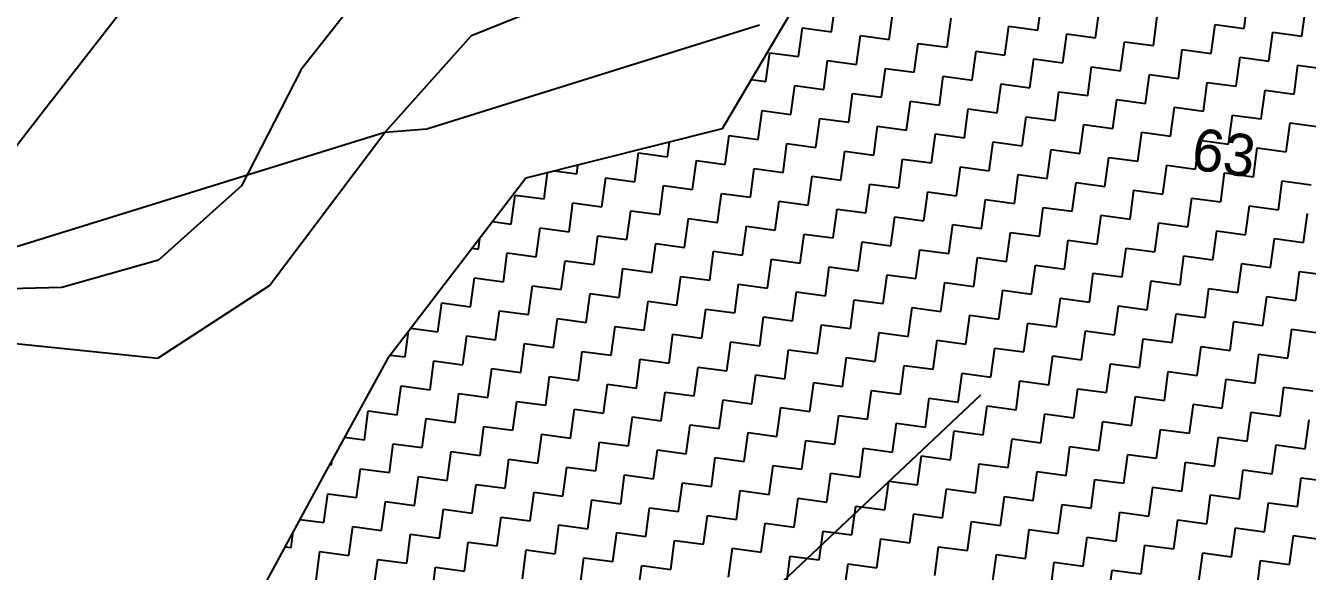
# Model space of a CAD drawing. Header units: metres. Extents: x 291974 to 293244, y 2020596 to 2023640.
# Drawn here: x 292271.9 to 292381.7, y 2020945.2 to 2020992 of the extents above; entities that cross this region are included whole.
import ezdxf
from ezdxf.enums import TextEntityAlignment as Align

# ---------------------------------------------------------------- set-up
doc = ezdxf.new("R2010")
doc.units = ezdxf.units.M
doc.header["$MEASUREMENT"] = 0
for name, color, linetype in [('LINE_WATER', 4, 'Continuous'), ('POLY_HATCH', 12, 'Continuous'), ('POLY_PARCEL', 6, 'Continuous'), ('TEXT_PARCEL', 7, 'Continuous')]:
    doc.layers.add(name, color=color, linetype=linetype)
doc.styles.add('TEXT_MAP', font='')
doc.styles.get('TEXT_MAP').set_extended_font_data('Kruti Dev 050')

msp = doc.modelspace()

# ---------------------------------------------------------------- linework, layer by layer
msp.add_lwpolyline([(292318.41, 2020927.08), (292353.72, 2020960.36)])
at = {"layer": 'LINE_WATER'}
for p, q in [((292310.09, 2020991.16), (292320.44, 2020995.33)), ((292300.01, 2020993.96), (292295.48, 2020988.25)), ((292302.65, 2020982.83), (292310.09, 2020991.16)), ((292295.48, 2020988.25), (292290.37, 2020978.26)), ((292292.76, 2020969.73), (292302.65, 2020982.83)), ((292290.37, 2020978.26), (292283.27, 2020971.91)), ((292283.27, 2020971.91), (292274.98, 2020969.57)), ((292274.98, 2020969.57), (292266.67, 2020969.33)), ((292283.19, 2020963.5), (292292.76, 2020969.73)), ((292268.64, 2020965.01), (292283.19, 2020963.5))]:
    msp.add_line(p, q, dxfattribs=at)
at = {"layer": 'POLY_HATCH'}
for p, q in [((292340.01, 2020997.47), (292331.57, 2020983.16)), ((292331.57, 2020983.16), (292314.73, 2020978.93)), ((292314.73, 2020978.93), (292302.88, 2020963.45)), ((292302.88, 2020963.45), (292297.49, 2020953.61)), ((292297.49, 2020953.61), (292288.84, 2020937.7))]:
    msp.add_line(p, q, dxfattribs=at)
at = {"layer": 'POLY_HATCH', "linetype": 'Continuous'}
for p, q in [((292340.94, 2020991.48), (292341.27, 2020993.96)), ((292358.61, 2020991.62), (292358.95, 2020994.1)), ((292376.29, 2020991.76), (292376.62, 2020994.24)), ((292381.24, 2020991.1), (292381.58, 2020993.57)), ((292345.89, 2020990.82), (292346.22, 2020993.29)), ((292350.85, 2020990.15), (292351.18, 2020992.63)), ((292363.57, 2020990.96), (292363.9, 2020993.43)), ((292368.52, 2020990.29), (292368.86, 2020992.77)), ((292338.12, 2020989.34), (292338.46, 2020991.82)), ((292338.46, 2020991.82), (292340.94, 2020991.48)), ((292355.8, 2020989.48), (292356.13, 2020991.96)), ((292356.13, 2020991.96), (292358.61, 2020991.62)), ((292373.48, 2020989.62), (292373.81, 2020992.1)), ((292373.81, 2020992.1), (292376.29, 2020991.76)), ((292378.43, 2020988.95), (292378.77, 2020991.43)), ((292378.77, 2020991.43), (292381.24, 2020991.1)), ((292343.08, 2020988.67), (292343.41, 2020991.15)), ((292343.41, 2020991.15), (292345.89, 2020990.82)), ((292348.03, 2020988), (292348.37, 2020990.48)), ((292348.37, 2020990.48), (292350.85, 2020990.15)), ((292360.76, 2020988.81), (292361.09, 2020991.29)), ((292361.09, 2020991.29), (292363.57, 2020990.96)), ((292365.71, 2020988.14), (292366.04, 2020990.62)), ((292366.04, 2020990.62), (292368.52, 2020990.29)), ((292335.31, 2020987.2), (292335.65, 2020989.67)), ((292335.65, 2020989.67), (292338.12, 2020989.34)), ((292352.99, 2020987.34), (292353.32, 2020989.81)), ((292353.32, 2020989.81), (292355.8, 2020989.48)), ((292357.94, 2020986.67), (292358.28, 2020989.15)), ((292358.28, 2020989.15), (292360.76, 2020988.81)), ((292370.67, 2020987.48), (292371, 2020989.95)), ((292371, 2020989.95), (292373.48, 2020989.62)), ((292375.62, 2020986.81), (292375.95, 2020989.29)), ((292375.95, 2020989.29), (292378.43, 2020988.95)), ((292340.27, 2020986.53), (292340.6, 2020989.01)), ((292340.6, 2020989.01), (292343.08, 2020988.67)), ((292345.22, 2020985.86), (292345.56, 2020988.34)), ((292345.56, 2020988.34), (292348.03, 2020988)), ((292362.9, 2020986), (292363.23, 2020988.48)), ((292363.23, 2020988.48), (292365.71, 2020988.14)), ((292380.58, 2020986.14), (292380.91, 2020988.62)), ((292380.91, 2020988.62), (292383.39, 2020988.28)), ((292334.05, 2020987.37), (292335.31, 2020987.2)), ((292350.18, 2020985.19), (292350.51, 2020987.67)), ((292350.51, 2020987.67), (292352.99, 2020987.34)), ((292355.13, 2020984.52), (292355.47, 2020987)), ((292355.47, 2020987), (292357.94, 2020986.67)), ((292367.85, 2020985.33), (292368.19, 2020987.81)), ((292368.19, 2020987.81), (292370.67, 2020987.48)), ((292372.81, 2020984.66), (292373.14, 2020987.14)), ((292373.14, 2020987.14), (292375.62, 2020986.81)), ((292337.46, 2020984.38), (292337.79, 2020986.86)), ((292337.79, 2020986.86), (292340.27, 2020986.53)), ((292342.41, 2020983.72), (292342.74, 2020986.19)), ((292342.74, 2020986.19), (292345.22, 2020985.86)), ((292360.09, 2020983.86), (292360.42, 2020986.33)), ((292360.42, 2020986.33), (292362.9, 2020986)), ((292377.76, 2020984), (292378.1, 2020986.47)), ((292378.1, 2020986.47), (292380.58, 2020986.14)), ((292347.37, 2020983.05), (292347.7, 2020985.53)), ((292347.7, 2020985.53), (292350.18, 2020985.19)), ((292352.32, 2020982.38), (292352.66, 2020984.86)), ((292352.66, 2020984.86), (292355.13, 2020984.52)), ((292365.04, 2020983.19), (292365.38, 2020985.67)), ((292365.38, 2020985.67), (292367.85, 2020985.33)), ((292370, 2020982.52), (292370.33, 2020985)), ((292370.33, 2020985), (292372.81, 2020984.66)), ((292334.64, 2020982.24), (292334.98, 2020984.72)), ((292334.98, 2020984.72), (292337.46, 2020984.38)), ((292339.6, 2020981.57), (292339.93, 2020984.05)), ((292339.93, 2020984.05), (292342.41, 2020983.72)), ((292357.28, 2020981.71), (292357.61, 2020984.19)), ((292357.61, 2020984.19), (292360.09, 2020983.86)), ((292374.95, 2020981.85), (292375.29, 2020984.33)), ((292375.29, 2020984.33), (292377.76, 2020984)), ((292379.91, 2020981.19), (292380.24, 2020983.66)), ((292380.24, 2020983.66), (292382.72, 2020983.33)), ((292331.83, 2020980.1), (292332.17, 2020982.58)), ((292332.17, 2020982.58), (292334.64, 2020982.24)), ((292344.55, 2020980.91), (292344.89, 2020983.38)), ((292344.89, 2020983.38), (292347.37, 2020983.05)), ((292349.51, 2020980.24), (292349.84, 2020982.72)), ((292349.84, 2020982.72), (292352.32, 2020982.38)), ((292362.23, 2020981.05), (292362.57, 2020983.52)), ((292362.57, 2020983.52), (292365.04, 2020983.19)), ((292367.19, 2020980.38), (292367.52, 2020982.86)), ((292367.52, 2020982.86), (292370, 2020982.52)), ((292326.88, 2020980.77), (292327.05, 2020982.02)), ((292336.79, 2020979.43), (292337.12, 2020981.91)), ((292337.12, 2020981.91), (292339.6, 2020981.57)), ((292354.46, 2020979.57), (292354.8, 2020982.05)), ((292354.8, 2020982.05), (292357.28, 2020981.71)), ((292372.14, 2020979.71), (292372.48, 2020982.19)), ((292372.48, 2020982.19), (292374.95, 2020981.85)), ((292377.1, 2020979.04), (292377.43, 2020981.52)), ((292377.43, 2020981.52), (292379.91, 2020981.19)), ((292324.07, 2020978.62), (292324.4, 2020981.1)), ((292324.4, 2020981.1), (292326.88, 2020980.77)), ((292329.02, 2020977.95), (292329.36, 2020980.43)), ((292329.36, 2020980.43), (292331.83, 2020980.1)), ((292341.74, 2020978.76), (292342.08, 2020981.24)), ((292342.08, 2020981.24), (292344.55, 2020980.91)), ((292346.7, 2020978.09), (292347.03, 2020980.57)), ((292347.03, 2020980.57), (292349.51, 2020980.24)), ((292359.42, 2020978.9), (292359.75, 2020981.38)), ((292359.75, 2020981.38), (292362.23, 2020981.05)), ((292364.37, 2020978.23), (292364.71, 2020980.71)), ((292364.71, 2020980.71), (292367.19, 2020980.38)), ((292316.3, 2020977.15), (292316.6, 2020979.4)), ((292317.2, 2020979.55), (292319.11, 2020979.29)), ((292319.11, 2020979.29), (292319.21, 2020980.05)), ((292333.98, 2020977.29), (292334.31, 2020979.76)), ((292334.31, 2020979.76), (292336.79, 2020979.43)), ((292351.65, 2020977.43), (292351.99, 2020979.9)), ((292351.99, 2020979.9), (292354.46, 2020979.57)), ((292369.33, 2020977.57), (292369.66, 2020980.04)), ((292369.66, 2020980.04), (292372.14, 2020979.71)), ((292374.29, 2020976.9), (292374.62, 2020979.38)), ((292374.62, 2020979.38), (292377.1, 2020979.04)), ((292321.25, 2020976.48), (292321.59, 2020978.96)), ((292321.59, 2020978.96), (292324.07, 2020978.62)), ((292326.21, 2020975.81), (292326.54, 2020978.29)), ((292326.54, 2020978.29), (292329.02, 2020977.95)), ((292338.93, 2020976.62), (292339.27, 2020979.1)), ((292339.27, 2020979.1), (292341.74, 2020978.76)), ((292343.89, 2020975.95), (292344.22, 2020978.43)), ((292344.22, 2020978.43), (292346.7, 2020978.09)), ((292356.61, 2020976.76), (292356.94, 2020979.24)), ((292356.94, 2020979.24), (292359.42, 2020978.9)), ((292361.56, 2020976.09), (292361.9, 2020978.57)), ((292361.9, 2020978.57), (292364.37, 2020978.23)), ((292379.24, 2020976.23), (292379.57, 2020978.71)), ((292379.57, 2020978.71), (292382.05, 2020978.37)), ((292313.49, 2020975), (292313.82, 2020977.48)), ((292313.82, 2020977.48), (292316.3, 2020977.15)), ((292331.16, 2020975.14), (292331.5, 2020977.62)), ((292331.5, 2020977.62), (292333.98, 2020977.29)), ((292348.84, 2020975.28), (292349.18, 2020977.76)), ((292349.18, 2020977.76), (292351.65, 2020977.43)), ((292353.8, 2020974.61), (292354.13, 2020977.09)), ((292354.13, 2020977.09), (292356.61, 2020976.76)), ((292366.52, 2020975.42), (292366.85, 2020977.9)), ((292366.85, 2020977.9), (292369.33, 2020977.57)), ((292371.47, 2020974.75), (292371.81, 2020977.23)), ((292371.81, 2020977.23), (292374.29, 2020976.9)), ((292318.44, 2020974.33), (292318.78, 2020976.81)), ((292318.78, 2020976.81), (292321.25, 2020976.48)), ((292323.4, 2020973.67), (292323.73, 2020976.14)), ((292323.73, 2020976.14), (292326.21, 2020975.81)), ((292336.12, 2020974.47), (292336.45, 2020976.95)), ((292336.45, 2020976.95), (292338.93, 2020976.62)), ((292341.08, 2020973.81), (292341.41, 2020976.28)), ((292341.41, 2020976.28), (292343.89, 2020975.95)), ((292358.75, 2020973.95), (292359.09, 2020976.42)), ((292359.09, 2020976.42), (292361.56, 2020976.09)), ((292376.43, 2020974.09), (292376.76, 2020976.56)), ((292376.76, 2020976.56), (292379.24, 2020976.23)), ((292311.89, 2020975.22), (292313.49, 2020975)), ((292328.35, 2020973), (292328.69, 2020975.48)), ((292328.69, 2020975.48), (292331.16, 2020975.14)), ((292346.03, 2020973.14), (292346.36, 2020975.62)), ((292346.36, 2020975.62), (292348.84, 2020975.28)), ((292350.99, 2020972.47), (292351.32, 2020974.95)), ((292351.32, 2020974.95), (292353.8, 2020974.61)), ((292363.71, 2020973.28), (292364.04, 2020975.76)), ((292364.04, 2020975.76), (292366.52, 2020975.42)), ((292368.66, 2020972.61), (292369, 2020975.09)), ((292369, 2020975.09), (292371.47, 2020974.75)), ((292381.38, 2020973.42), (292381.72, 2020975.9)), ((292310.68, 2020972.86), (292310.8, 2020973.79)), ((292315.63, 2020972.19), (292315.97, 2020974.67)), ((292315.97, 2020974.67), (292318.44, 2020974.33)), ((292320.59, 2020971.52), (292320.92, 2020974)), ((292320.92, 2020974), (292323.4, 2020973.67)), ((292333.31, 2020972.33), (292333.64, 2020974.81)), ((292333.64, 2020974.81), (292336.12, 2020974.47)), ((292338.26, 2020971.66), (292338.6, 2020974.14)), ((292338.6, 2020974.14), (292341.08, 2020973.81)), ((292355.94, 2020971.8), (292356.27, 2020974.28)), ((292356.27, 2020974.28), (292358.75, 2020973.95)), ((292373.62, 2020971.94), (292373.95, 2020974.42)), ((292373.95, 2020974.42), (292376.43, 2020974.09)), ((292378.57, 2020971.28), (292378.91, 2020973.75)), ((292378.91, 2020973.75), (292381.38, 2020973.42)), ((292310.14, 2020972.93), (292310.68, 2020972.86)), ((292325.54, 2020970.86), (292325.88, 2020973.33)), ((292325.88, 2020973.33), (292328.35, 2020973)), ((292330.5, 2020970.19), (292330.83, 2020972.67)), ((292330.83, 2020972.67), (292333.31, 2020972.33)), ((292343.22, 2020971), (292343.55, 2020973.47)), ((292343.55, 2020973.47), (292346.03, 2020973.14)), ((292348.17, 2020970.33), (292348.51, 2020972.8)), ((292348.51, 2020972.8), (292350.99, 2020972.47)), ((292360.9, 2020971.14), (292361.23, 2020973.61)), ((292361.23, 2020973.61), (292363.71, 2020973.28)), ((292365.85, 2020970.47), (292366.18, 2020972.94)), ((292366.18, 2020972.94), (292368.66, 2020972.61)), ((292312.82, 2020970.05), (292313.15, 2020972.53)), ((292313.15, 2020972.53), (292315.63, 2020972.19)), ((292317.78, 2020969.38), (292318.11, 2020971.86)), ((292318.11, 2020971.86), (292320.59, 2020971.52)), ((292335.45, 2020969.52), (292335.79, 2020972)), ((292335.79, 2020972), (292338.26, 2020971.66)), ((292353.13, 2020969.66), (292353.46, 2020972.14)), ((292353.46, 2020972.14), (292355.94, 2020971.8)), ((292370.81, 2020969.8), (292371.14, 2020972.28)), ((292371.14, 2020972.28), (292373.62, 2020971.94)), ((292375.76, 2020969.13), (292376.09, 2020971.61)), ((292376.09, 2020971.61), (292378.57, 2020971.28)), ((292322.73, 2020968.71), (292323.06, 2020971.19)), ((292323.06, 2020971.19), (292325.54, 2020970.86)), ((292327.69, 2020968.04), (292328.02, 2020970.52)), ((292328.02, 2020970.52), (292330.5, 2020970.19)), ((292340.41, 2020968.85), (292340.74, 2020971.33)), ((292340.74, 2020971.33), (292343.22, 2020971)), ((292345.36, 2020968.18), (292345.7, 2020970.66)), ((292345.7, 2020970.66), (292348.17, 2020970.33)), ((292358.08, 2020968.99), (292358.42, 2020971.47)), ((292358.42, 2020971.47), (292360.9, 2020971.14)), ((292363.04, 2020968.32), (292363.37, 2020970.8)), ((292363.37, 2020970.8), (292365.85, 2020970.47)), ((292380.72, 2020968.46), (292381.05, 2020970.94)), ((292381.05, 2020970.94), (292383.53, 2020970.61)), ((292310.01, 2020967.9), (292310.34, 2020970.38)), ((292310.34, 2020970.38), (292312.82, 2020970.05)), ((292314.96, 2020967.24), (292315.3, 2020969.71)), ((292315.3, 2020969.71), (292317.78, 2020969.38)), ((292332.64, 2020967.38), (292332.97, 2020969.85)), ((292332.97, 2020969.85), (292335.45, 2020969.52)), ((292350.32, 2020967.52), (292350.65, 2020969.99)), ((292350.65, 2020969.99), (292353.13, 2020969.66)), ((292367.99, 2020967.66), (292368.33, 2020970.13)), ((292368.33, 2020970.13), (292370.81, 2020969.8)), ((292372.95, 2020966.99), (292373.28, 2020969.47)), ((292373.28, 2020969.47), (292375.76, 2020969.13)), ((292319.92, 2020966.57), (292320.25, 2020969.05)), ((292320.25, 2020969.05), (292322.73, 2020968.71)), ((292324.87, 2020965.9), (292325.21, 2020968.38)), ((292325.21, 2020968.38), (292327.69, 2020968.04)), ((292337.6, 2020966.71), (292337.93, 2020969.19)), ((292337.93, 2020969.19), (292340.41, 2020968.85)), ((292342.55, 2020966.04), (292342.88, 2020968.52)), ((292342.88, 2020968.52), (292345.36, 2020968.18)), ((292355.27, 2020966.85), (292355.61, 2020969.33)), ((292355.61, 2020969.33), (292358.08, 2020968.99)), ((292360.23, 2020966.18), (292360.56, 2020968.66)), ((292360.56, 2020968.66), (292363.04, 2020968.32)), ((292377.9, 2020966.32), (292378.24, 2020968.8)), ((292378.24, 2020968.8), (292380.72, 2020968.46)), ((292307.2, 2020965.76), (292307.53, 2020968.24)), ((292307.53, 2020968.24), (292310.01, 2020967.9)), ((292312.15, 2020965.09), (292312.49, 2020967.57)), ((292312.49, 2020967.57), (292314.96, 2020967.24)), ((292329.83, 2020965.23), (292330.16, 2020967.71)), ((292330.16, 2020967.71), (292332.64, 2020967.38)), ((292347.51, 2020965.37), (292347.84, 2020967.85)), ((292347.84, 2020967.85), (292350.32, 2020967.52)), ((292352.46, 2020964.7), (292352.79, 2020967.18)), ((292352.79, 2020967.18), (292355.27, 2020966.85)), ((292365.18, 2020965.51), (292365.52, 2020967.99)), ((292365.52, 2020967.99), (292367.99, 2020967.66)), ((292370.14, 2020964.84), (292370.47, 2020967.32)), ((292370.47, 2020967.32), (292372.95, 2020966.99)), ((292304.89, 2020966.07), (292307.2, 2020965.76)), ((292317.11, 2020964.42), (292317.44, 2020966.9)), ((292317.44, 2020966.9), (292319.92, 2020966.57)), ((292322.06, 2020963.76), (292322.4, 2020966.23)), ((292322.4, 2020966.23), (292324.87, 2020965.9)), ((292334.78, 2020964.56), (292335.12, 2020967.04)), ((292335.12, 2020967.04), (292337.6, 2020966.71)), ((292339.74, 2020963.9), (292340.07, 2020966.37)), ((292340.07, 2020966.37), (292342.55, 2020966.04)), ((292357.42, 2020964.04), (292357.75, 2020966.51)), ((292357.75, 2020966.51), (292360.23, 2020966.18)), ((292375.09, 2020964.18), (292375.43, 2020966.65)), ((292375.43, 2020966.65), (292377.9, 2020966.32)), ((292304.39, 2020963.62), (292304.68, 2020965.8)), ((292309.34, 2020962.95), (292309.67, 2020965.43)), ((292309.67, 2020965.43), (292312.15, 2020965.09)), ((292327.02, 2020963.09), (292327.35, 2020965.57)), ((292327.35, 2020965.57), (292329.83, 2020965.23)), ((292344.69, 2020963.23), (292345.03, 2020965.71)), ((292345.03, 2020965.71), (292347.51, 2020965.37)), ((292349.65, 2020962.56), (292349.98, 2020965.04)), ((292349.98, 2020965.04), (292352.46, 2020964.7)), ((292362.37, 2020963.37), (292362.71, 2020965.85)), ((292362.71, 2020965.85), (292365.18, 2020965.51)), ((292367.33, 2020962.7), (292367.66, 2020965.18)), ((292367.66, 2020965.18), (292370.14, 2020964.84)), ((292380.05, 2020963.51), (292380.38, 2020965.99)), ((292380.38, 2020965.99), (292382.86, 2020965.65)), ((292314.3, 2020962.28), (292314.63, 2020964.76)), ((292314.63, 2020964.76), (292317.11, 2020964.42)), ((292319.25, 2020961.61), (292319.58, 2020964.09)), ((292319.58, 2020964.09), (292322.06, 2020963.76)), ((292331.97, 2020962.42), (292332.31, 2020964.9)), ((292332.31, 2020964.9), (292334.78, 2020964.56)), ((292336.93, 2020961.75), (292337.26, 2020964.23)), ((292337.26, 2020964.23), (292339.74, 2020963.9)), ((292354.6, 2020961.89), (292354.94, 2020964.37)), ((292354.94, 2020964.37), (292357.42, 2020964.04)), ((292372.28, 2020962.03), (292372.62, 2020964.51)), ((292372.62, 2020964.51), (292375.09, 2020964.18)), ((292303.14, 2020963.78), (292304.39, 2020963.62)), ((292306.53, 2020960.81), (292306.86, 2020963.28)), ((292306.86, 2020963.28), (292309.34, 2020962.95)), ((292324.21, 2020960.95), (292324.54, 2020963.42)), ((292324.54, 2020963.42), (292327.02, 2020963.09)), ((292341.88, 2020961.09), (292342.22, 2020963.56)), ((292342.22, 2020963.56), (292344.69, 2020963.23)), ((292346.84, 2020960.42), (292347.17, 2020962.89)), ((292347.17, 2020962.89), (292349.65, 2020962.56)), ((292359.56, 2020961.23), (292359.89, 2020963.7)), ((292359.89, 2020963.7), (292362.37, 2020963.37)), ((292364.51, 2020960.56), (292364.85, 2020963.03)), ((292364.85, 2020963.03), (292367.33, 2020962.7)), ((292377.24, 2020961.36), (292377.57, 2020963.84)), ((292377.57, 2020963.84), (292380.05, 2020963.51)), ((292311.48, 2020960.14), (292311.82, 2020962.61)), ((292311.82, 2020962.61), (292314.3, 2020962.28)), ((292316.44, 2020959.47), (292316.77, 2020961.95)), ((292316.77, 2020961.95), (292319.25, 2020961.61)), ((292329.16, 2020960.28), (292329.5, 2020962.75)), ((292329.5, 2020962.75), (292331.97, 2020962.42)), ((292334.12, 2020959.61), (292334.45, 2020962.09)), ((292334.45, 2020962.09), (292336.93, 2020961.75)), ((292351.79, 2020959.75), (292352.13, 2020962.23)), ((292352.13, 2020962.23), (292354.6, 2020961.89)), ((292369.47, 2020959.89), (292369.8, 2020962.37)), ((292369.8, 2020962.37), (292372.28, 2020962.03)), ((292374.43, 2020959.22), (292374.76, 2020961.7)), ((292374.76, 2020961.7), (292377.24, 2020961.36)), ((292303.72, 2020958.66), (292304.05, 2020961.14)), ((292304.05, 2020961.14), (292306.53, 2020960.81)), ((292321.39, 2020958.8), (292321.73, 2020961.28)), ((292321.73, 2020961.28), (292324.21, 2020960.95)), ((292326.35, 2020958.13), (292326.68, 2020960.61)), ((292326.68, 2020960.61), (292329.16, 2020960.28)), ((292339.07, 2020958.94), (292339.41, 2020961.42)), ((292339.41, 2020961.42), (292341.88, 2020961.09)), ((292344.03, 2020958.27), (292344.36, 2020960.75)), ((292344.36, 2020960.75), (292346.84, 2020960.42)), ((292356.75, 2020959.08), (292357.08, 2020961.56)), ((292357.08, 2020961.56), (292359.56, 2020961.23)), ((292361.7, 2020958.41), (292362.04, 2020960.89)), ((292362.04, 2020960.89), (292364.51, 2020960.56)), ((292379.38, 2020958.55), (292379.71, 2020961.03)), ((292379.71, 2020961.03), (292382.19, 2020960.7)), ((292308.67, 2020957.99), (292309.01, 2020960.47)), ((292309.01, 2020960.47), (292311.48, 2020960.14)), ((292313.63, 2020957.33), (292313.96, 2020959.8)), ((292313.96, 2020959.8), (292316.44, 2020959.47)), ((292331.3, 2020957.47), (292331.64, 2020959.94)), ((292331.64, 2020959.94), (292334.12, 2020959.61)), ((292348.98, 2020957.61), (292349.32, 2020960.08)), ((292349.32, 2020960.08), (292351.79, 2020959.75)), ((292366.66, 2020957.75), (292366.99, 2020960.22)), ((292366.99, 2020960.22), (292369.47, 2020959.89)), ((292371.61, 2020957.08), (292371.95, 2020959.56)), ((292371.95, 2020959.56), (292374.43, 2020959.22)), ((292300.91, 2020956.52), (292301.24, 2020959)), ((292301.24, 2020959), (292303.72, 2020958.66)), ((292318.58, 2020956.66), (292318.92, 2020959.14)), ((292318.92, 2020959.14), (292321.39, 2020958.8)), ((292323.54, 2020955.99), (292323.87, 2020958.47)), ((292323.87, 2020958.47), (292326.35, 2020958.13)), ((292336.26, 2020956.8), (292336.59, 2020959.28)), ((292336.59, 2020959.28), (292339.07, 2020958.94)), ((292341.22, 2020956.13), (292341.55, 2020958.61)), ((292341.55, 2020958.61), (292344.03, 2020958.27)), ((292353.94, 2020956.94), (292354.27, 2020959.42)), ((292354.27, 2020959.42), (292356.75, 2020959.08)), ((292358.89, 2020956.27), (292359.23, 2020958.75)), ((292359.23, 2020958.75), (292361.7, 2020958.41)), ((292376.57, 2020956.41), (292376.9, 2020958.89)), ((292376.9, 2020958.89), (292379.38, 2020958.55)), ((292305.86, 2020955.85), (292306.2, 2020958.33)), ((292306.2, 2020958.33), (292308.67, 2020957.99)), ((292310.82, 2020955.18), (292311.15, 2020957.66)), ((292311.15, 2020957.66), (292313.63, 2020957.33)), ((292328.49, 2020955.32), (292328.83, 2020957.8)), ((292328.83, 2020957.8), (292331.3, 2020957.47)), ((292346.17, 2020955.46), (292346.5, 2020957.94)), ((292346.5, 2020957.94), (292348.98, 2020957.61)), ((292363.85, 2020955.6), (292364.18, 2020958.08)), ((292364.18, 2020958.08), (292366.66, 2020957.75)), ((292368.8, 2020954.93), (292369.14, 2020957.41)), ((292369.14, 2020957.41), (292371.61, 2020957.08)), ((292381.52, 2020955.74), (292381.86, 2020958.22)), ((292299.21, 2020956.75), (292300.91, 2020956.52)), ((292303.05, 2020953.71), (292303.38, 2020956.18)), ((292303.38, 2020956.18), (292305.86, 2020955.85)), ((292315.77, 2020954.51), (292316.11, 2020956.99)), ((292316.11, 2020956.99), (292318.58, 2020956.66)), ((292320.73, 2020953.85), (292321.06, 2020956.32)), ((292321.06, 2020956.32), (292323.54, 2020955.99)), ((292333.45, 2020954.65), (292333.78, 2020957.13)), ((292333.78, 2020957.13), (292336.26, 2020956.8)), ((292338.4, 2020953.99), (292338.74, 2020956.46)), ((292338.74, 2020956.46), (292341.22, 2020956.13)), ((292351.13, 2020954.79), (292351.46, 2020957.27)), ((292351.46, 2020957.27), (292353.94, 2020956.94)), ((292356.08, 2020954.13), (292356.41, 2020956.6)), ((292356.41, 2020956.6), (292358.89, 2020956.27)), ((292373.76, 2020954.27), (292374.09, 2020956.74)), ((292374.09, 2020956.74), (292376.57, 2020956.41)), ((292308, 2020953.04), (292308.34, 2020955.52)), ((292308.34, 2020955.52), (292310.82, 2020955.18)), ((292325.68, 2020953.18), (292326.02, 2020955.66)), ((292326.02, 2020955.66), (292328.49, 2020955.32)), ((292343.36, 2020953.32), (292343.69, 2020955.8)), ((292343.69, 2020955.8), (292346.17, 2020955.46)), ((292348.31, 2020952.65), (292348.65, 2020955.13)), ((292348.65, 2020955.13), (292351.13, 2020954.79)), ((292361.04, 2020953.46), (292361.37, 2020955.94)), ((292361.37, 2020955.94), (292363.85, 2020955.6)), ((292365.99, 2020952.79), (292366.32, 2020955.27)), ((292366.32, 2020955.27), (292368.8, 2020954.93)), ((292378.71, 2020953.6), (292379.05, 2020956.08)), ((292379.05, 2020956.08), (292381.52, 2020955.74)), ((292297.92, 2020954.4), (292298.09, 2020954.37)), ((292298.09, 2020954.37), (292298.15, 2020954.82)), ((292300.24, 2020951.56), (292300.57, 2020954.04)), ((292300.57, 2020954.04), (292303.05, 2020953.71)), ((292312.96, 2020952.37), (292313.29, 2020954.85)), ((292313.29, 2020954.85), (292315.77, 2020954.51)), ((292317.92, 2020951.7), (292318.25, 2020954.18)), ((292318.25, 2020954.18), (292320.73, 2020953.85)), ((292330.64, 2020952.51), (292330.97, 2020954.99)), ((292330.97, 2020954.99), (292333.45, 2020954.65)), ((292335.59, 2020951.84), (292335.93, 2020954.32)), ((292335.93, 2020954.32), (292338.4, 2020953.99)), ((292353.27, 2020951.98), (292353.6, 2020954.46)), ((292353.6, 2020954.46), (292356.08, 2020954.13)), ((292370.95, 2020952.12), (292371.28, 2020954.6)), ((292371.28, 2020954.6), (292373.76, 2020954.27)), ((292305.19, 2020950.89), (292305.53, 2020953.37)), ((292305.53, 2020953.37), (292308, 2020953.04)), ((292322.87, 2020951.03), (292323.2, 2020953.51)), ((292323.2, 2020953.51), (292325.68, 2020953.18)), ((292340.55, 2020951.17), (292340.88, 2020953.65)), ((292340.88, 2020953.65), (292343.36, 2020953.32)), ((292345.5, 2020950.51), (292345.84, 2020952.98)), ((292345.84, 2020952.98), (292348.31, 2020952.65)), ((292358.22, 2020951.31), (292358.56, 2020953.79)), ((292358.56, 2020953.79), (292361.04, 2020953.46)), ((292363.18, 2020950.65), (292363.51, 2020953.12)), ((292363.51, 2020953.12), (292365.99, 2020952.79)), ((292375.9, 2020951.45), (292376.23, 2020953.93)), ((292376.23, 2020953.93), (292378.71, 2020953.6)), ((292380.86, 2020950.79), (292381.19, 2020953.26)), ((292381.19, 2020953.26), (292383.67, 2020952.93)), ((292297.43, 2020949.42), (292297.76, 2020951.9)), ((292297.76, 2020951.9), (292300.24, 2020951.56)), ((292310.15, 2020950.23), (292310.48, 2020952.7)), ((292310.48, 2020952.7), (292312.96, 2020952.37)), ((292315.1, 2020949.56), (292315.44, 2020952.04)), ((292315.44, 2020952.04), (292317.92, 2020951.7)), ((292327.83, 2020950.37), (292328.16, 2020952.84)), ((292328.16, 2020952.84), (292330.64, 2020952.51)), ((292332.78, 2020949.7), (292333.11, 2020952.18)), ((292333.11, 2020952.18), (292335.59, 2020951.84)), ((292350.46, 2020949.84), (292350.79, 2020952.32)), ((292350.79, 2020952.32), (292353.27, 2020951.98)), ((292368.13, 2020949.98), (292368.47, 2020952.46)), ((292368.47, 2020952.46), (292370.95, 2020952.12)), ((292373.09, 2020949.31), (292373.42, 2020951.79)), ((292373.42, 2020951.79), (292375.9, 2020951.45)), ((292302.38, 2020948.75), (292302.72, 2020951.23)), ((292302.72, 2020951.23), (292305.19, 2020950.89)), ((292320.06, 2020948.89), (292320.39, 2020951.37)), ((292320.39, 2020951.37), (292322.87, 2020951.03)), ((292325.01, 2020948.22), (292325.35, 2020950.7)), ((292325.35, 2020950.7), (292327.83, 2020950.37)), ((292337.74, 2020949.03), (292338.07, 2020951.51)), ((292338.07, 2020951.51), (292340.55, 2020951.17)), ((292342.69, 2020948.36), (292343.02, 2020950.84)), ((292343.02, 2020950.84), (292345.5, 2020950.51)), ((292355.41, 2020949.17), (292355.75, 2020951.65)), ((292355.75, 2020951.65), (292358.22, 2020951.31)), ((292360.37, 2020948.5), (292360.7, 2020950.98)), ((292360.7, 2020950.98), (292363.18, 2020950.65)), ((292378.04, 2020948.64), (292378.38, 2020951.12)), ((292378.38, 2020951.12), (292380.86, 2020950.79)), ((292295.36, 2020949.7), (292297.43, 2020949.42)), ((292307.34, 2020948.08), (292307.67, 2020950.56)), ((292307.67, 2020950.56), (292310.15, 2020950.23)), ((292312.29, 2020947.42), (292312.63, 2020949.89)), ((292312.63, 2020949.89), (292315.1, 2020949.56)), ((292329.97, 2020947.56), (292330.3, 2020950.03)), ((292330.3, 2020950.03), (292332.78, 2020949.7)), ((292347.65, 2020947.7), (292347.98, 2020950.17)), ((292347.98, 2020950.17), (292350.46, 2020949.84)), ((292365.32, 2020947.84), (292365.66, 2020950.31)), ((292365.66, 2020950.31), (292368.13, 2020949.98)), ((292370.28, 2020947.17), (292370.61, 2020949.65)), ((292370.61, 2020949.65), (292373.09, 2020949.31)), ((292294.62, 2020947.28), (292294.8, 2020948.67)), ((292299.57, 2020946.61), (292299.9, 2020949.09)), ((292299.9, 2020949.09), (292302.38, 2020948.75)), ((292317.25, 2020946.75), (292317.58, 2020949.23)), ((292317.58, 2020949.23), (292320.06, 2020948.89)), ((292322.2, 2020946.08), (292322.54, 2020948.56)), ((292322.54, 2020948.56), (292325.01, 2020948.22)), ((292334.92, 2020946.89), (292335.26, 2020949.37)), ((292335.26, 2020949.37), (292337.74, 2020949.03)), ((292339.88, 2020946.22), (292340.21, 2020948.7)), ((292340.21, 2020948.7), (292342.69, 2020948.36)), ((292352.6, 2020947.03), (292352.93, 2020949.51)), ((292352.93, 2020949.51), (292355.41, 2020949.17)), ((292357.56, 2020946.36), (292357.89, 2020948.84)), ((292357.89, 2020948.84), (292360.37, 2020948.5)), ((292375.23, 2020946.5), (292375.57, 2020948.98)), ((292375.57, 2020948.98), (292378.04, 2020948.64)), ((292304.53, 2020945.94), (292304.86, 2020948.42)), ((292304.86, 2020948.42), (292307.34, 2020948.08)), ((292309.48, 2020945.27), (292309.81, 2020947.75)), ((292309.81, 2020947.75), (292312.29, 2020947.42)), ((292327.16, 2020945.41), (292327.49, 2020947.89)), ((292327.49, 2020947.89), (292329.97, 2020947.56)), ((292344.83, 2020945.55), (292345.17, 2020948.03)), ((292345.17, 2020948.03), (292347.65, 2020947.7)), ((292362.51, 2020945.69), (292362.85, 2020948.17)), ((292362.85, 2020948.17), (292365.32, 2020947.84)), ((292367.47, 2020945.02), (292367.8, 2020947.5)), ((292367.8, 2020947.5), (292370.28, 2020947.17)), ((292380.19, 2020945.83), (292380.52, 2020948.31)), ((292380.52, 2020948.31), (292383, 2020947.98)), ((292294.08, 2020947.35), (292294.62, 2020947.28)), ((292296.76, 2020944.46), (292297.09, 2020946.94)), ((292297.09, 2020946.94), (292299.57, 2020946.61)), ((292314.44, 2020944.6), (292314.77, 2020947.08)), ((292314.77, 2020947.08), (292317.25, 2020946.75)), ((292319.39, 2020943.94), (292319.72, 2020946.41)), ((292319.72, 2020946.41), (292322.2, 2020946.08)), ((292332.11, 2020944.74), (292332.45, 2020947.22)), ((292332.45, 2020947.22), (292334.92, 2020946.89)), ((292337.07, 2020944.08), (292337.4, 2020946.55)), ((292337.4, 2020946.55), (292339.88, 2020946.22)), ((292349.79, 2020944.88), (292350.12, 2020947.36)), ((292350.12, 2020947.36), (292352.6, 2020947.03)), ((292354.74, 2020944.22), (292355.08, 2020946.69)), ((292355.08, 2020946.69), (292357.56, 2020946.36)), ((292372.42, 2020944.36), (292372.76, 2020946.83)), ((292372.76, 2020946.83), (292375.23, 2020946.5)), ((292301.71, 2020943.8), (292302.05, 2020946.27)), ((292302.05, 2020946.27), (292304.53, 2020945.94)), ((292306.67, 2020943.13), (292307, 2020945.61)), ((292307, 2020945.61), (292309.48, 2020945.27)), ((292324.35, 2020943.27), (292324.68, 2020945.75)), ((292324.68, 2020945.75), (292327.16, 2020945.41)), ((292342.02, 2020943.41), (292342.36, 2020945.89)), ((292342.36, 2020945.89), (292344.83, 2020945.55)), ((292359.7, 2020943.55), (292360.03, 2020946.03)), ((292360.03, 2020946.03), (292362.51, 2020945.69)), ((292364.65, 2020942.88), (292364.99, 2020945.36)), ((292364.99, 2020945.36), (292367.47, 2020945.02)), ((292377.38, 2020943.69), (292377.71, 2020946.17)), ((292377.71, 2020946.17), (292380.19, 2020945.83))]:
    msp.add_line(p, q, dxfattribs=at)
at = {"layer": 'POLY_PARCEL'}
for p, q in [((292272.99, 2020984.19), (292285.54, 2021000.3)), ((292334.76, 2020992.04), (292306.25, 2020983.14)), ((292262.29, 2020970.31), (292272.99, 2020984.19)), ((292302.65, 2020982.83), (292262.29, 2020970.31)), ((292306.25, 2020983.14), (292302.65, 2020982.83))]:
    msp.add_line(p, q, dxfattribs=at)

# ---------------------------------------------------------------- texts
at = {"layer": 'TEXT_PARCEL', "style": 'TEXT_MAP'}
msp.add_text('63', height=3.6, rotation=352.3236, dxfattribs=at).set_placement((292374.57, 2020981.12), align=Align.MIDDLE)

doc.saveas('drawing.dxf')
